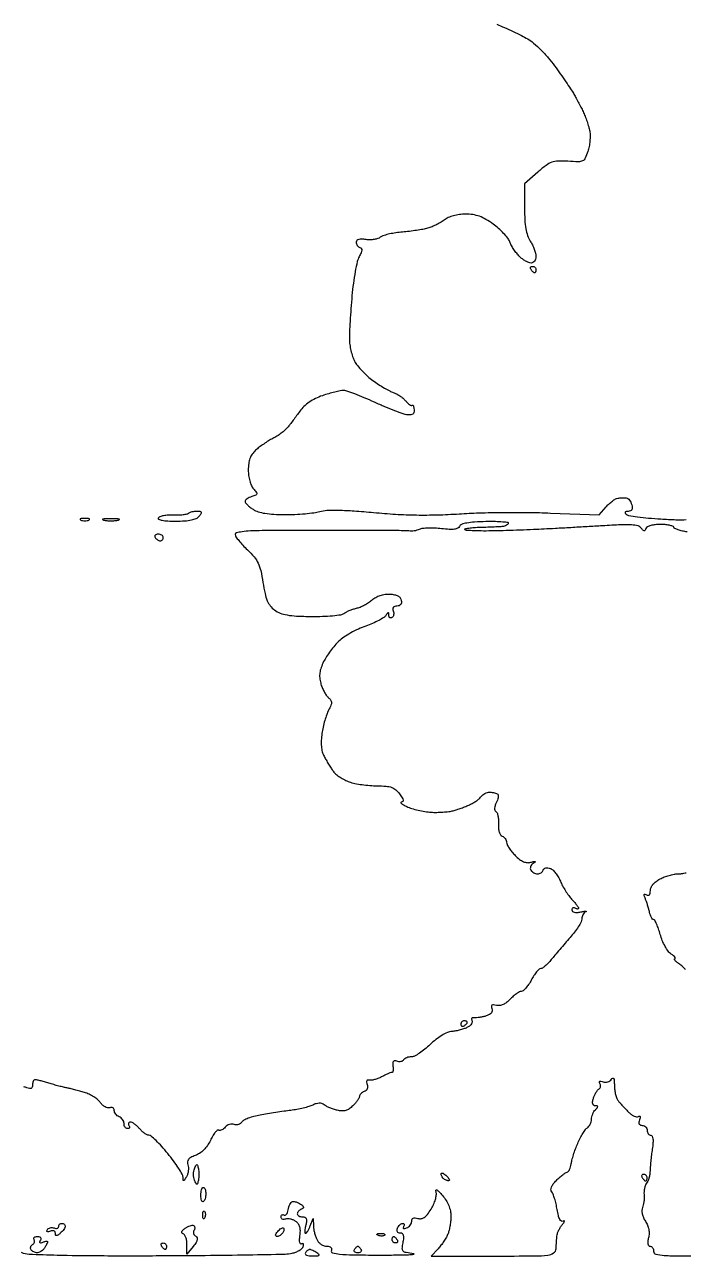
# Model space of a CAD drawing. Extents: x 0 to 102, y 0 to 135.
# Drawn here: x 34.65 to 51.7, y -0.01 to 31.89 of the extents above; entities that cross this region are included whole.
import ezdxf

# ---------------------------------------------------------------- set-up
doc = ezdxf.new("R2010")
doc.units = 0
doc.header["$MEASUREMENT"] = 0

msp = doc.modelspace()

# ---------------------------------------------------------------- linework, layer by layer
for points in [[(46.8684, 31.903811, -0.008584), (47.071064, 31.817804, -0.00608), (47.295599, 31.714644, -0.006139), (47.507726, 31.610834, -0.012911), (47.669293, 31.523988, -0.047107), (47.823228, 31.41567, -0.01901), (48.012217, 31.241247, -0.018611), (48.202784, 31.036779, -0.022445), (48.365434, 30.830685, -0.00309), (48.512684, 30.62314, -0.003113), (48.656984, 30.414313, -0.003036), (48.780476, 30.230811, -0.012547), (48.851643, 30.1176, -0.007988), (48.908812, 30.017781, -0.004096), (48.977449, 29.890927, -0.004069), (49.046012, 29.759112, -0.006117), (49.103458, 29.642947, -0.018265), (49.15506, 29.524384, -0.012202), (49.205767, 29.385289, -0.012295), (49.248368, 29.247852, -0.023513), (49.274589, 29.135347, -0.044415), (49.285238, 29.0214, -0.023612), (49.279171, 28.879721, -0.023313), (49.259195, 28.734423, -0.033337), (49.227029, 28.608396, -0.030913), (49.158855, 28.436891, -0.17068), (49.090144, 28.367191, -0.119108), (48.979775, 28.342819, -0.011895), (48.707684, 28.354676, 0.022662), (48.453105, 28.360284, 0.080918), (48.293492, 28.330451, 0.076342), (48.146782, 28.250561, 0.01878), (47.934188, 28.075603), (47.5875, 27.767745), (47.5875, 27.141165, 0.013051), (47.595491, 26.835058, 0.029947), (47.621273, 26.605984, 0.03976), (47.666655, 26.429307, 0.062382), (47.73555, 26.288669, -0.030397), (47.792222, 26.189537, -0.025634), (47.84011, 26.078539, -0.026421), (47.873292, 25.972483, -0.062679), (47.8836, 25.890577, -0.069921), (47.874226, 25.823869, -0.089216), (47.846862, 25.768246, -0.103656), (47.805735, 25.73151, -0.131372), (47.7567, 25.7184, -0.096574), (47.696043, 25.730226, -0.034434), (47.616382, 25.769095, -0.032629), (47.532624, 25.824935, -0.033049), (47.457222, 25.890978, -0.030173), (47.385432, 25.971998, -0.019776), (47.31241, 26.073168, -0.019909), (47.248887, 26.177752, -0.03569), (47.20659, 26.268853, 0.073277), (47.152759, 26.365178, 0.024104), (47.0474, 26.489227, 0.023421), (46.915613, 26.617442, 0.024483), (46.774275, 26.730774, 0.025772), (46.587484, 26.851924, 0.044379), (46.419491, 26.930018, 0.048366), (46.250969, 26.973011, 0.038303), (46.063416, 26.9874, 0.033176), (45.903183, 26.976757, 0.035086), (45.748809, 26.945013, 0.037564), (45.61205, 26.895397, 0.059065), (45.505059, 26.831101, -0.033093), (45.409532, 26.766731, -0.019779), (45.288449, 26.702576, -0.019757), (45.162267, 26.648006, -0.032176), (45.050984, 26.613053, -0.01727), (44.92552, 26.586905, -0.006775), (44.750954, 26.559202, -0.006697), (44.561198, 26.534308, -0.008295), (44.383921, 26.516439, 0.018606), (44.216729, 26.496097, 0.020656), (44.05731, 26.46385, 0.020522), (43.924623, 26.425418, 0.092704), (43.854462, 26.386371, -0.095731), (43.792568, 26.35241, -0.03892), (43.698665, 26.33011, -0.03669), (43.591058, 26.321265, -0.038619), (43.485175, 26.328532, 0.027836), (43.374289, 26.338547, 0.07384), (43.29542, 26.329597, 0.128734), (43.248396, 26.302892, 0.202259), (43.2306, 26.260698, 0.084438), (43.23785, 26.218074, 0.06919), (43.259015, 26.17693, 0.069822), (43.29036, 26.143464, 0.089472), (43.327331, 26.123256, -0.168581), (43.363684, 26.095288, -0.166959), (43.375078, 26.050691, -0.0848), (43.357807, 25.983029, -0.0228), (43.307938, 25.883556, 0.070442), (43.258742, 25.756586, 0.011872), (43.205522, 25.500953, 0.01278), (43.157466, 25.195312, 0.011047), (43.122356, 24.8724, 0.003285), (43.09594, 24.541397, 0.003326), (43.073993, 24.21144, 0.003238), (43.058662, 23.924029, 0.013554), (43.05525, 23.750922, 0.033578), (43.065723, 23.610656, 0.022125), (43.095637, 23.451603, 0.022282), (43.138708, 23.298772, 0.039519), (43.189435, 23.178204, 0.048612), (43.264091, 23.062851, 0.021245), (43.383579, 22.924963, 0.020786), (43.523869, 22.788187, 0.026065), (43.66522, 22.674108, 0.012566), (43.810238, 22.574517, 0.012192), (43.961527, 22.481287, 0.012187), (44.098478, 22.405845, 0.04337), (44.190934, 22.367575, -0.045094), (44.270381, 22.334369, -0.026282), (44.359106, 22.281356, -0.026114), (44.443068, 22.218405, -0.039693), (44.508189, 22.154637, 0.024007), (44.562803, 22.097697, 0.039253), (44.614785, 22.05568, 0.047489), (44.657754, 22.031848, 0.308486), (44.680809, 22.036209, -0.385082), (44.695826, 22.036964, -0.122851), (44.710424, 22.017414, -0.055951), (44.722453, 21.976375, -0.024545), (44.729485, 21.920083, -0.076269), (44.724119, 21.850589, -0.17388), (44.695963, 21.80701, -0.144947), (44.642188, 21.786463, -0.048027), (44.556865, 21.788076, -0.055353), (44.448972, 21.812823, -0.007526), (44.231099, 21.89263, -0.008588), (43.975063, 21.995888, -0.007152), (43.706488, 22.114163, 0.00752), (43.440862, 22.230907, 0.009754), (43.193803, 22.329454, 0.007733), (42.98527, 22.404294, 0.082462), (42.896709, 22.419, 0.050893), (42.817156, 22.410882, 0.010399), (42.679095, 22.3794, 0.010853), (42.5195, 22.335798, 0.01), (42.3575, 22.284192, 0.03214), (42.177275, 22.209549, 0.036279), (42.015603, 22.114946, 0.038606), (41.878724, 22.004452, 0.049513), (41.772585, 21.882342, -0.003934), (41.690734, 21.768765, -0.003196), (41.601279, 21.648297, -0.003229), (41.517417, 21.53834, -0.008391), (41.455205, 21.460587, -0.041112), (41.388235, 21.392042, -0.018503), (41.290177, 21.313095, -0.018173), (41.179858, 21.23689, -0.023598), (41.0733, 21.175741, 0.019313), (40.962262, 21.11328, 0.012368), (40.838138, 21.032707, 0.012429), (40.720292, 20.947619, 0.022626), (40.62915, 20.871557, 0.055019), (40.541497, 20.771652, 0.063691), (40.482742, 20.659626, 0.056625), (40.449592, 20.525722, 0.032402), (40.4388, 20.359364, 0.034278), (40.448509, 20.217902, 0.032671), (40.477471, 20.076753, 0.034528), (40.520207, 19.954671, 0.08264), (40.571878, 19.874173, -0.018993), (40.64678, 19.784809, -0.219769), (40.656806, 19.741389, -0.245685), (40.629846, 19.70856, -0.023528), (40.529578, 19.671461, 0.033587), (40.46244, 19.645074, 0.04427), (40.405717, 19.611831, 0.051206), (40.36613, 19.577045, 0.189096), (40.3542, 19.546629, 0.171509), (40.36656, 19.511655, 0.028145), (40.415454, 19.457643, 0.028166), (40.482876, 19.398209, 0.02154), (40.562723, 19.34083, 0.069283), (40.692791, 19.279327, 0.034841), (40.869829, 19.237184, 0.027344), (41.097918, 19.212138, 0.013674), (41.388132, 19.2042, 0.011566), (41.645002, 19.210143, 0.010874), (41.906679, 19.227967, 0.010907), (42.1379, 19.253872, 0.036495), (42.287135, 19.28511, -0.059179), (42.473329, 19.315365, -0.015423), (42.776958, 19.319013, -0.012955), (43.175558, 19.301169, -0.006335), (43.682476, 19.258836, 0.009318), (44.250257, 19.214829, 0.010771), (44.792488, 19.194663, 0.010818), (45.332977, 19.197907, 0.009566), (45.8955, 19.224235, -0.009303), (46.407218, 19.248455, -0.004911), (47.042972, 19.260452, -0.004884), (47.694136, 19.259981, -0.007517), (48.257389, 19.245601), (49.519477, 19.194382), (49.698682, 19.402936, -0.026981), (49.776387, 19.484072, -0.02783), (49.861614, 19.555479, -0.028944), (49.942046, 19.608623, -0.095941), (50.001693, 19.629369, -0.01571), (50.0561, 19.635488, -0.011211), (50.117297, 19.639051, -0.011335), (50.175851, 19.639816, -0.023645), (50.221383, 19.637224, -0.140297), (50.261332, 19.621131, -0.061452), (50.302098, 19.580442, -0.053982), (50.33748, 19.523468, -0.04806), (50.361513, 19.458, -0.047943), (50.373907, 19.381181, -0.141072), (50.362537, 19.329396, -0.181102), (50.327949, 19.299302, -0.089669), (50.26986, 19.2888, 0.043522), (50.218481, 19.284319, 0.190128), (50.192955, 19.268678, 0.291003), (50.191091, 19.24511, 0.085396), (50.21433, 19.215033, 0.145181), (50.278313, 19.183791, 0.007197), (50.51235, 19.148062, 0.011118), (50.795507, 19.115393, 0.007765), (51.116006, 19.090632, 0.007288), (51.507437, 19.072223, 0.022229), (51.773407, 19.075423, 0.03048)], [(51.79635, 18.757049, -0.020794), (51.67279, 18.778609, -0.028456), (51.564008, 18.808859, -0.028144), (51.480215, 18.842755, -0.195885), (51.4509, 18.874651, 0.222542), (51.420918, 18.904102, 0.031722), (51.335721, 18.928149, 0.03108), (51.224674, 18.944879, 0.021852), (51.0984, 18.9504, 0.030002), (50.970271, 18.942705, 0.040128), (50.856176, 18.919555, 0.045397), (50.769239, 18.885722, 0.182867), (50.731191, 18.84465, -0.052716), (50.706016, 18.797542, -0.269819), (50.680317, 18.785205, -0.193683), (50.650196, 18.800209, -0.028762), (50.607297, 18.854521, 0.183656), (50.524607, 18.910671, 0.043492), (50.356742, 18.935411, 0.024837), (50.083245, 18.938073, 0.005258), (49.606806, 18.914018, -0.000566), (49.211393, 18.890332, -0.000447), (48.783446, 18.865566, -0.000451), (48.386035, 18.843284, -0.001121), (48.0951, 18.827889, -0.002503), (47.81792, 18.815236, -0.00128), (47.469953, 18.801989, -0.001272), (47.111358, 18.790169, -0.001912), (46.798541, 18.781852, -0.00677), (46.525002, 18.77933, -0.010167), (46.286402, 18.785213, -0.005446), (46.08703, 18.796365, -0.181615), (46.044191, 18.815809, -0.583073), (46.049795, 18.836029, -0.022969), (46.143496, 18.8549, -0.020636), (46.28008, 18.870199, -0.010542), (46.45245, 18.878686, 0.001307), (46.635225, 18.884304, 0.001618), (46.805399, 18.890531, 0.001325), (46.948298, 18.896603, 0.012064), (47.010479, 18.900915, 0.047054), (47.053211, 18.909018, 0.033364), (47.099111, 18.925677, 0.033848), (47.141183, 18.947715, 0.05887), (47.17209, 18.97209, 0.614444), (47.164342, 18.995745, 0.01683), (47.02661, 19.012164, 0.017149), (46.832792, 19.021999, 0.008853), (46.590009, 19.021683, 0.010351), (46.295899, 19.009999, 0.029184), (46.091689, 18.985632, 0.040038), (45.956389, 18.950053, 0.220264), (45.903651, 18.898834, -0.188626), (45.859505, 18.850416, -0.082337), (45.774903, 18.824769, -0.047614), (45.641575, 18.820116, -0.014405), (45.439645, 18.838151, 0.017928), (45.266995, 18.852346, 0.018911), (45.096829, 18.85377, 0.018916), (44.950666, 18.843921, 0.076589), (44.864592, 18.821209, -0.028699), (44.799616, 18.797233, -0.027428), (44.731337, 18.780433, -0.028517), (44.669499, 18.772386, -0.08178), (44.6265, 18.776302, 0.059722), (44.561222, 18.785149, 0.000677), (44.119429, 18.791357, 0.002077), (43.608853, 18.795719, 0.001352), (43.0191, 18.796711, 0.000363), (42.384899, 18.795604, 0.000343), (41.7386, 18.793564, 0.00034), (41.166321, 18.790976, 0.001199), (40.79835, 18.788179, 0.009145), (40.492676, 18.77953, 0.024899), (40.277243, 18.758705, 0.029789), (40.133481, 18.728707, 0.338486), (40.1004, 18.685439, 0.153289), (40.117086, 18.632291, 0.017394), (40.193592, 18.53022, 0.019752), (40.29615, 18.412693, 0.014851), (40.41765, 18.291507, -0.02891), (40.590484, 18.109146, -0.064598), (40.693657, 17.948805, -0.055595), (40.761168, 17.752776, -0.016951), (40.8195, 17.443972, 0.014966), (40.872163, 17.158978, 0.04702), (40.93084, 16.973652, 0.06741), (41.009049, 16.841751, 0.065505), (41.120195, 16.733947, 0.067113), (41.264845, 16.653927, 0.049313), (41.441536, 16.604508, 0.031989), (41.688382, 16.577191, 0.009287), (42.071344, 16.566585, 0.010684), (42.360639, 16.57013, 0.014438), (42.621717, 16.586467, 0.011401), (42.836013, 16.61104, 0.133367), (42.912749, 16.643678, -0.048645), (42.968568, 16.679463, -0.019062), (43.051618, 16.718031, -0.018655), (43.145251, 16.753204, -0.022094), (43.236149, 16.779131, 0.040821), (43.332947, 16.810701, 0.022818), (43.444978, 16.863785, 0.022634), (43.554055, 16.928191, 0.033965), (43.642264, 16.994768, -0.056032), (43.737606, 17.060347, -0.043483), (43.853514, 17.109851, -0.042771), (43.978514, 17.139283, -0.049097), (44.100979, 17.145122, -0.035495), (44.222623, 17.130277, -0.076307), (44.311294, 17.09844, -0.103507), (44.369153, 17.049378, -0.118488), (44.399017, 16.98345, -0.075391), (44.401442, 16.921233, -0.136756), (44.382535, 16.874353, -0.143565), (44.34294, 16.845458, -0.086527), (44.285252, 16.8354, 0.071129), (44.22832, 16.82726, 0.160434), (44.192826, 16.802863, 0.171968), (44.180228, 16.763514, 0.084109), (44.190754, 16.711209, -0.066719), (44.202916, 16.659996, -0.072258), (44.200645, 16.608812, -0.081026), (44.184816, 16.565487, -0.126981), (44.157505, 16.537016, -0.116838), (44.126616, 16.526747, -0.183187), (44.099985, 16.534233, -0.153809), (44.081844, 16.559156, -0.078225), (44.075305, 16.597757, 0.02526), (44.071965, 16.65138, 0.402857), (44.05918, 16.661977, 0.223941), (44.039711, 16.650974, 0.012787), (44.000352, 16.592217, -0.112248), (43.945633, 16.537803, -0.018856), (43.816624, 16.463709, -0.019816), (43.655391, 16.387014, -0.016445), (43.478329, 16.318036, 0.024736), (43.288656, 16.240499, 0.018946), (43.089459, 16.137954, 0.019294), (42.909993, 16.027457, 0.042285), (42.784134, 15.926719, 0.026539), (42.67917, 15.815889, 0.01619), (42.566821, 15.674888, 0.016211), (42.464262, 15.527517, 0.027512), (42.389551, 15.3972, 0.029664), (42.323088, 15.242692, 0.05256), (42.289901, 15.108185, 0.057236), (42.286964, 14.977867, 0.043176), (42.312361, 14.836789, 0.030011), (42.34895, 14.727989, 0.026536), (42.399624, 14.619644, 0.027463), (42.455915, 14.526887, 0.069539), (42.508934, 14.46873, -0.060249), (42.570289, 14.403881, -0.154066), (42.591106, 14.343427, -0.105627), (42.576877, 14.267208, -0.020556), (42.51746, 14.139726, 0.034934), (42.468745, 14.026843, 0.014673), (42.418535, 13.869136, 0.014434), (42.374507, 13.69672, 0.018215), (42.344268, 13.534885, 0.024569), (42.326456, 13.355871, 0.035826), (42.329875, 13.197427, 0.04099), (42.354223, 13.059822, 0.057445), (42.399529, 12.943642, 0.010098), (42.451611, 12.849825, 0.006402), (42.515885, 12.742548, 0.006428), (42.581731, 12.638782, 0.011804), (42.6384, 12.556288, 0.061169), (42.707446, 12.481829, 0.028872), (42.812498, 12.403093, 0.02809), (42.933468, 12.33233, 0.035333), (43.052874, 12.281496, 0.03308), (43.19349, 12.243228, 0.014753), (43.382734, 12.210728, 0.014529), (43.585704, 12.188, 0.019077), (43.771974, 12.179741, -0.0182), (44.006572, 12.169752, -0.067295), (44.151111, 12.13844, -0.092873), (44.256887, 12.076046, -0.05593), (44.3555, 11.968241, -0.017722), (44.422809, 11.868517, -0.090615), (44.447346, 11.806643, -0.258625), (44.436283, 11.77203, -0.183288), (44.3978, 11.756089, 0.481178), (44.387136, 11.741875, 0.173989), (44.403701, 11.717548, 0.040834), (44.469887, 11.677258, 0.013893), (44.571937, 11.629536, 0.032066), (44.705866, 11.581326, 0.017469), (44.875405, 11.538671, 0.017343), (45.051484, 11.507199, 0.026271), (45.206437, 11.49327, 0.01666), (45.356195, 11.4927, 0.013595), (45.516221, 11.501783, 0.013816), (45.663148, 11.518237, 0.034654), (45.7686, 11.54054, 0.013626), (45.864849, 11.570838, 0.007655), (45.9801, 11.612585, 0.007635), (46.095276, 11.658334, 0.012358), (46.1916, 11.701129, 0.025162), (46.277531, 11.747308, 0.023188), (46.360845, 11.803067, 0.023873), (46.430368, 11.859738, 0.067756), (46.470754, 11.907312, -0.085655), (46.507727, 11.94785, -0.052371), (46.56286, 11.982095, -0.050614), (46.626566, 12.005352, -0.062302), (46.689304, 12.0132, -0.031898), (46.75099, 12.009261, -0.03206), (46.811567, 11.997507, -0.033815), (46.862784, 11.980344, -0.098933), (46.893623, 11.959777, -0.185596), (46.907938, 11.927583, -0.054062), (46.904811, 11.872451, -0.046303), (46.887351, 11.806072, -0.035426), (46.856689, 11.737518, 0.03774), (46.823554, 11.662506, 0.075751), (46.8114, 11.599067, 0.107047), (46.82012, 11.549807, 0.153878), (46.848249, 11.515991, -0.162727), (46.878772, 11.47798, -0.0391), (46.901092, 11.399112, -0.036099), (46.91362, 11.299785, -0.029038), (46.913107, 11.192097, 0.035201), (46.913958, 11.079366, 0.05463), (46.932032, 10.983886, 0.069061), (46.964557, 10.913732, 0.15942), (47.009124, 10.877502, -0.082703), (47.05235, 10.852091, -0.065903), (47.088984, 10.812189, -0.066367), (47.113749, 10.764452, -0.086721), (47.1222, 10.716092, 0.117582), (47.136493, 10.656152, 0.028025), (47.188172, 10.566769, 0.027288), (47.260819, 10.468132, 0.024011), (47.346785, 10.373488, 0.031244), (47.458696, 10.274753, 0.062415), (47.560024, 10.214591, 0.079401), (47.655321, 10.189988, 0.091735), (47.748635, 10.198294, -0.007456), (47.83479, 10.220919, -0.181469), (47.859, 10.218071, -0.543144), (47.860306, 10.20499, -0.017457), (47.809311, 10.167, 0.075682), (47.769143, 10.129093, 0.085319), (47.744047, 10.082388, 0.095118), (47.737609, 10.034326, 0.124912), (47.750854, 9.992259, 0.076712), (47.781583, 9.956269, 0.05329), (47.825649, 9.92583, 0.052895), (47.875598, 9.905162, 0.071781), (47.923843, 9.8982, 0.080087), (47.970236, 9.905679, 0.068433), (48.014735, 9.927522, 0.070196), (48.050651, 9.959868, 0.094215), (48.071973, 9.99802, -0.143992), (48.096096, 10.0327, -0.110455), (48.137724, 10.053168, -0.089346), (48.192095, 10.056367, -0.061815), (48.252043, 10.04151, -0.098382), (48.316525, 10.000854, -0.035602), (48.389935, 9.92061, -0.033642), (48.459917, 9.818867, -0.034033), (48.515322, 9.709039, 0.024511), (48.572716, 9.589673, 0.016488), (48.649228, 9.45914, 0.016629), (48.731852, 9.337431, 0.031354), (48.807602, 9.246087, -0.012587), (48.874933, 9.170829, -0.016945), (48.931759, 9.09922, -0.014055), (48.974667, 9.037671, -0.146202), (48.9834, 9.008445, -0.2329), (48.976148, 8.99372, -0.169783), (48.958549, 8.987905, -0.092006), (48.931263, 8.993456, -0.042371), (48.8988, 9.0099, 0.093818), (48.86652, 9.02229, 0.172113), (48.839051, 9.017815, 0.173538), (48.820693, 8.997084, 0.095568), (48.8142, 8.963422, 0.211539), (48.830963, 8.925574, 0.131391), (48.874868, 8.902959, 0.075141), (48.947459, 8.89828, 0.029583), (49.04685, 8.912771, -0.0085), (49.130568, 8.928606, -0.038324), (49.180095, 8.933242, -0.546972), (49.184906, 8.926001, -0.188694), (49.17375, 8.914893, 0.098373), (49.133296, 8.886837, 0.063427), (49.099045, 8.840992, 0.060381), (49.075845, 8.785242, 0.068421), (49.067934, 8.7279, -0.11895), (49.049792, 8.652874, -0.022172), (48.979082, 8.528914, -0.022632), (48.881296, 8.388398, -0.018978), (48.765554, 8.2485, 0.00322), (48.636329, 8.101962, 0.002523), (48.497974, 7.94139, 0.002551), (48.370764, 7.790686, 0.006252), (48.27917, 7.678218, -0.021), (48.202355, 7.589379, -0.026429), (48.123758, 7.514225, -0.026242), (48.053172, 7.459704, -0.150201), (48.008588, 7.445568, 0.191532), (47.965666, 7.428057, 0.02827), (47.900648, 7.358046, 0.028499), (47.830004, 7.262153, 0.020991), (47.762616, 7.1487, -0.024075), (47.694323, 7.035321, -0.031767), (47.620966, 6.939579, -0.033015), (47.552415, 6.870742, -0.182351), (47.504325, 6.8526, 0.124957), (47.4541, 6.839849, 0.028374), (47.378768, 6.793249, 0.027671), (47.295603, 6.727895, 0.023813), (47.215682, 6.650554, -0.039804), (47.124732, 6.568001, -0.059004), (47.03248, 6.512752, -0.069912), (46.943298, 6.486901, -0.09991), (46.861277, 6.49155, 0.032697), (46.784267, 6.506393, 0.188361), (46.744773, 6.496421, 0.272406), (46.731084, 6.465702, 0.063513), (46.745027, 6.408614, -0.122238), (46.752185, 6.350785, -0.136163), (46.730817, 6.29892, -0.102044), (46.679149, 6.254871, -0.048077), (46.598235, 6.22004, -0.0209), (46.515145, 6.197168, -0.018417), (46.426863, 6.18019, -0.018809), (46.346091, 6.170815, -0.051818), (46.28886, 6.17228, 0.072641), (46.249027, 6.171648, 0.176985), (46.223794, 6.157492, 0.214015), (46.216464, 6.132705, 0.105246), (46.22778, 6.101103, -0.18682), (46.235175, 6.06141, -0.098001), (46.216242, 6.014088, -0.074514), (46.173871, 5.966234, -0.051532), (46.113854, 5.925668, -0.037876), (46.032947, 5.889956, -0.019068), (45.92633, 5.856761, -0.018819), (45.812933, 5.83068, -0.026471), (45.710104, 5.81666, 0.079788), (45.592401, 5.78763, 0.034553), (45.448158, 5.714335, 0.03133), (45.294294, 5.608653, 0.026487), (45.145519, 5.478837, -0.021507), (45.008676, 5.357012, -0.025201), (44.868685, 5.254082, -0.025346), (44.743529, 5.180257, -0.12115), (44.663592, 5.1606, 0.047755), (44.600972, 5.154606, 0.046703), (44.540137, 5.136834, 0.050579), (44.48981, 5.110721, 0.10982), (44.459584, 5.079695, -0.127571), (44.431066, 5.052402, -0.080961), (44.387597, 5.036628, -0.072088), (44.336202, 5.034436, -0.066371), (44.28474, 5.046696, 0.080951), (44.229136, 5.058249, 0.235667), (44.194314, 5.042716, 0.165667), (44.178043, 4.999485, 0.039232), (44.181699, 4.921422, -0.022166), (44.187033, 4.85564, -0.040215), (44.18467, 4.801751, -0.055069), (44.176016, 4.76548, -0.375148), (44.1612, 4.757217, 0.141917), (44.134632, 4.755277, 0.011595), (44.069197, 4.729291, 0.014834), (43.991495, 4.693571, 0.010863), (43.9074, 4.649546, -0.028854), (43.817818, 4.60668, -0.028556), (43.72359, 4.574244, -0.029793), (43.638099, 4.555587, -0.089739), (43.578663, 4.556997, 0.085798), (43.531597, 4.558482, 0.230847), (43.50457, 4.540253, 0.174887), (43.497849, 4.502764, 0.049421), (43.513787, 4.444644, -0.081189), (43.525867, 4.386368, -0.105255), (43.516799, 4.332698, -0.110499), (43.487244, 4.28924, -0.09707), (43.440674, 4.260046, 0.048842), (43.392677, 4.236026, 0.054215), (43.352058, 4.203849, 0.061486), (43.324299, 4.168789, 0.137581), (43.3152, 4.136349, -0.127893), (43.304897, 4.096727, -0.024294), (43.265119, 4.032911, -0.024505), (43.209981, 3.961124, -0.02036), (43.144712, 3.890312, -0.046591), (43.051588, 3.813095, -0.080146), (42.960599, 3.770346, -0.080726), (42.861251, 3.758552, -0.047909), (42.742862, 3.775077, -0.021264), (42.646316, 3.80252, -0.018378), (42.547551, 3.83927, -0.018774), (42.460463, 3.879266, -0.04999), (42.402866, 3.916018, 0.088208), (42.343104, 3.94804, 0.08381), (42.274868, 3.958262, 0.069578), (42.196564, 3.945829, 0.039088), (42.106766, 3.910531, -0.039742), (42.008958, 3.872232, -0.01375), (41.862538, 3.832294, -0.013562), (41.698103, 3.796961, -0.015341), (41.5386, 3.772224, 0.004605), (41.363264, 3.748875, 0.002533), (41.149137, 3.717242, 0.002524), (40.932196, 3.682949, 0.00404), (40.747368, 3.65124, 0.021063), (40.585254, 3.614969, 0.025814), (40.437636, 3.567057, 0.02572), (40.320393, 3.515136, 0.138094), (40.269456, 3.468367, -0.100054), (40.233946, 3.43048, -0.081393), (40.183901, 3.40594, -0.079149), (40.127282, 3.39822, -0.0862), (40.072824, 3.408944, 0.097353), (40.015905, 3.41885, 0.069976), (39.952055, 3.408447, 0.067478), (39.891243, 3.380116, 0.076986), (39.8432, 3.337603, -0.049408), (39.799611, 3.294539, -0.063439), (39.751717, 3.264918, -0.077424), (39.706991, 3.252412, -0.169517), (39.672715, 3.259995, 0.324857), (39.636345, 3.257276, 0.045622), (39.580353, 3.200311, 0.037896), (39.517718, 3.110662, 0.022759), (39.456749, 2.995964, -0.039465), (39.37959, 2.861813, -0.045036), (39.285253, 2.74771, -0.048528), (39.179507, 2.659908, -0.065228), (39.06838, 2.60406, 0.032165), (38.952332, 2.555032, 0.109666), (38.889062, 2.503605, 0.156319), (38.865697, 2.441474, 0.089465), (38.876091, 2.361266, -0.064852), (38.888949, 2.289714, -0.041952), (38.885953, 2.20551, -0.0417), (38.868825, 2.122201, -0.060346), (38.839132, 2.053257, -0.00695), (38.786713, 1.96603, -0.226026), (38.766495, 1.953037, -0.429618), (38.752987, 1.96407, -0.01393), (38.749373, 2.041831, 0.124165), (38.72787, 2.120858, 0.014463), (38.632681, 2.279064, 0.016654), (38.505683, 2.463161, 0.012895), (38.355738, 2.655181, 0.011419), (38.198814, 2.837162, 0.016316), (38.050841, 2.990663, 0.012209), (37.922898, 3.109065, 0.182556), (37.86694, 3.1302, -0.117707), (37.819584, 3.141505, -0.035094), (37.755357, 3.179903, -0.033061), (37.686976, 3.234645, -0.030388), (37.62433, 3.2994, 0.0282), (37.562224, 3.364159, 0.031636), (37.495452, 3.418897, 0.033345), (37.433443, 3.457495, 0.123142), (37.389035, 3.4686, 0.107618), (37.358678, 3.46199, 0.181577), (37.340534, 3.443749, 0.162286), (37.337735, 3.416322, 0.083578), (37.3509, 3.384, -0.082592), (37.364141, 3.351674, -0.161196), (37.361509, 3.324251, -0.182303), (37.343621, 3.306023, -0.108972), (37.313593, 3.2994, -0.143144), (37.279427, 3.309386, -0.099592), (37.250318, 3.337457, -0.084165), (37.230705, 3.379433, -0.067391), (37.224, 3.428955, 0.088478), (37.214518, 3.482122, 0.06652), (37.186723, 3.534758, 0.065663), (37.145611, 3.578905, 0.081035), (37.0971, 3.607206, -0.07261), (37.048587, 3.63443, -0.063983), (37.007477, 3.675436, -0.066863), (36.979662, 3.72342, -0.098269), (36.9702, 3.771096, 0.111645), (36.961026, 3.811672, 0.149074), (36.935685, 3.839385, 0.137249), (36.897391, 3.849627, 0.088969), (36.852078, 3.840962, -0.145615), (36.797685, 3.836754, -0.071926), (36.732125, 3.861102, -0.061902), (36.665937, 3.908638, -0.053374), (36.609601, 3.973175, 0.065286), (36.541547, 4.047497, 0.031655), (36.437683, 4.12414, 0.030736), (36.317695, 4.19141, 0.038586), (36.198973, 4.237785, 0.005952), (36.076967, 4.273311, 0.005027), (35.94709, 4.308056, 0.005073), (35.827992, 4.337352, 0.014059), (35.7435, 4.354738, -0.015097), (35.658469, 4.372418, -0.005265), (35.537187, 4.402836, -0.005224), (35.404315, 4.439139, -0.006072), (35.278759, 4.476511, 0.005648), (35.160903, 4.5117, 0.00716), (35.05123, 4.541408, 0.005769), (34.958897, 4.563873, 0.056845), (34.919209, 4.5684, 0.200556), (34.89475, 4.558178, 0.084964), (34.874003, 4.528464, 0.065007), (34.859906, 4.484488, 0.045123), (34.8552, 4.432449, -0.071929), (34.846678, 4.373516, -0.208898), (34.820762, 4.342691, -0.17048), (34.776082, 4.337208, -0.046186), (34.70715, 4.35913, 0.04739), (34.633699, 4.382295, 0.020682)], [(51.757689, 7.411303, 0.053589), (51.695454, 7.484878, 0.042691), (51.614321, 7.549993, -0.016341), (51.535387, 7.60678, -0.04148), (51.48324, 7.654323, -0.117309), (51.466377, 7.684114, -0.49718), (51.476774, 7.698043, 0.386522), (51.490149, 7.710364, 0.186265), (51.483175, 7.734652, 0.057365), (51.445228, 7.774375, 0.020664), (51.38303, 7.821888, -0.082775), (51.30793, 7.895616, -0.029985), (51.22711, 8.021851, -0.028756), (51.15356, 8.173322, -0.030397), (51.099411, 8.329488, 0.014409), (51.05356, 8.476768, 0.022196), (51.004694, 8.600908, 0.018168), (50.958202, 8.695762, 0.276418), (50.928068, 8.7138, -0.220424), (50.900742, 8.726462, -0.049738), (50.870922, 8.769715, -0.042593), (50.84351, 8.831255, -0.030096), (50.823042, 8.90415, 0.013141), (50.802337, 8.988809, 0.00838), (50.774041, 9.086151, 0.008418), (50.743065, 9.180734, 0.01548), (50.714202, 9.256428, -0.017941), (50.686155, 9.331086, -0.157733), (50.685786, 9.365922, -0.41096), (50.704291, 9.375761, -0.065696), (50.745623, 9.357185, 0.121989), (50.78708, 9.343869, 0.231492), (50.818802, 9.356795, 0.140821), (50.838658, 9.397999, 0.042343), (50.8446, 9.468035, -0.106632), (50.861738, 9.547483, -0.066909), (50.912308, 9.628405, -0.057495), (50.99167, 9.704406, -0.042941), (51.094199, 9.769127, -0.029269), (51.20526, 9.818555, -0.021852), (51.332671, 9.860285, -0.02225), (51.456597, 9.889082, -0.045989), (51.555518, 9.8982, 0.037878), (51.653584, 9.90564, 0.019505), (51.774556, 9.928961, 0.019271)], [(34.563081, 0.09818, 0.096653), (34.765083, 0.049854, 0.004213), (35.4938, 0.025298, 0.005395), (36.51727, 0.010487, 0.001684), (38.052831, 0.010009, 0.0015), (39.325438, 0.017718, 0.00224), (40.437787, 0.032777, 0.000938), (41.389718, 0.051716, 0.047901), (41.573921, 0.073459, 0.038809), (41.671252, 0.10259, 0.042656), (41.759725, 0.145725, 0.047008), (41.827631, 0.195534, 0.131447), (41.859846, 0.244426, 0.047791), (41.869466, 0.286324, 0.170385), (41.863885, 0.312856, 0.290853), (41.846019, 0.321704, 0.1123), (41.818683, 0.312344, -0.345834), (41.79067, 0.315504, -0.151104), (41.771824, 0.350616, -0.061759), (41.766769, 0.42345, -0.022919), (41.777033, 0.525852, 0.036793), (41.786152, 0.651979, 0.070779), (41.77177, 0.752084, 0.085084), (41.732907, 0.831766, 0.079136), (41.668902, 0.896274, 0.052882), (41.603969, 0.933946, 0.047889), (41.5304, 0.95868, 0.050941), (41.459592, 0.96771, 0.098177), (41.403477, 0.958038, -0.074579), (41.358113, 0.948012, -0.12296), (41.319661, 0.954852, -0.15239), (41.294269, 0.977266, -0.137137), (41.2848, 1.011142, -0.086807), (41.290747, 1.045138, -0.165671), (41.307875, 1.066548, -0.179125), (41.333415, 1.072078, -0.103444), (41.363352, 1.061238, 0.232192), (41.395378, 1.058113, 0.138982), (41.426818, 1.081289, 0.084357), (41.453008, 1.130263, 0.04422), (41.469102, 1.197669, -0.039583), (41.485757, 1.2704, -0.045597), (41.513162, 1.336065, -0.051255), (41.546492, 1.385962, -0.145249), (41.5809, 1.409048, -0.105526), (41.62232, 1.412879, -0.043176), (41.677926, 1.401355, -0.040224), (41.737592, 1.37814, -0.040941), (41.7924, 1.345784, -0.028561), (41.850457, 1.299576, -0.172494), (41.868627, 1.266302, -0.274291), (41.857635, 1.238557, -0.068282), (41.81355, 1.213209, 0.058183), (41.77311, 1.191028, 0.058165), (41.738864, 1.160124, 0.063782), (41.715588, 1.125591, 0.116949), (41.7078, 1.09275, 0.17096), (41.718221, 1.063162, 0.09415), (41.747771, 1.03798, 0.074654), (41.791819, 1.020948, 0.055042), (41.843871, 1.0152, -0.096238), (41.905545, 1.003218, -0.206124), (41.939005, 0.969427, -0.126491), (41.946597, 0.907651, -0.029142), (41.92686, 0.8037, 0.019594), (41.90985, 0.722592, 0.034282), (41.903069, 0.654328, 0.040865), (41.905589, 0.605175, 0.375801), (41.920414, 0.5922, 0.225302), (41.942883, 0.602866, 0.027545), (41.975828, 0.648115, 0.028301), (42.010859, 0.709634, 0.019722), (42.043564, 0.78255), (42.120075, 0.9729), (42.125438, 0.776988, 0.034486), (42.133836, 0.690059, 0.021928), (42.15495, 0.590557, 0.02201), (42.184413, 0.494277, 0.037623), (42.218377, 0.417438, 0.069519), (42.264028, 0.354854, 0.056132), (42.328276, 0.301869, 0.057687), (42.400463, 0.265903, 0.086965), (42.469521, 0.2538, -0.055874), (42.535115, 0.246447, -0.134011), (42.577935, 0.223624, -0.180064), (42.595845, 0.187323, -0.11765), (42.589624, 0.140529, 0.446312), (42.619719, 0.081743, 0.040886), (42.801632, 0.049327, 0.020109), (43.139973, 0.0309, 0.00327), (43.797829, 0.025865, 0.002611), (44.257612, 0.027755, 0.006944), (44.585856, 0.035378, 0.023755), (44.722962, 0.047007, 0.886192), (44.722809, 0.060206, -0.015156), (44.522534, 0.088277, -0.158291), (44.450014, 0.126359, -0.215022), (44.425284, 0.194172, -0.030881), (44.445744, 0.34407, 0.024148), (44.463673, 0.46342, 0.096576), (44.456935, 0.536674, 0.183559), (44.426552, 0.57686, 0.141013), (44.37324, 0.5922, -0.097651), (44.327133, 0.601292, -0.165701), (44.297812, 0.626893, -0.149127), (44.2884, 0.66736, -0.074853), (44.299806, 0.7191, -0.051433), (44.324412, 0.767637, -0.055699), (44.357857, 0.808723, -0.062736), (44.394644, 0.836745, -0.132176), (44.429044, 0.846, -0.12412), (44.455538, 0.83932, -0.188332), (44.470744, 0.821433, -0.149462), (44.471705, 0.794362, -0.073219), (44.457899, 0.762369, 0.1144), (44.448257, 0.733826, 0.32948), (44.458355, 0.716927, 0.155351), (44.488457, 0.71429, 0.036408), (44.537506, 0.72912, 0.075111), (44.587698, 0.757615, 0.064566), (44.630232, 0.800995, 0.066844), (44.659002, 0.852055, 0.095192), (44.6688, 0.903052, -0.103503), (44.679357, 0.953507, -0.185422), (44.708703, 0.983218, -0.136082), (44.758265, 0.990931, -0.047843), (44.829286, 0.975666, 0.11247), (44.915156, 0.968493, 0.118549), (44.993826, 0.999611, 0.076788), (45.074287, 1.076998, 0.024509), (45.168691, 1.214227, 0.031667), (45.235475, 1.339355, 0.036615), (45.282277, 1.466092, 0.040335), (45.305254, 1.579481, 0.107171), (45.29752, 1.661312, -0.13576), (45.295915, 1.70368, -0.50153), (45.316629, 1.71266, -0.07391), (45.371815, 1.669098, -0.011416), (45.465295, 1.5651, -0.038574), (45.555766, 1.4416, -0.039999), (45.62496, 1.307113, -0.042108), (45.668789, 1.170785, -0.056393), (45.68358, 1.041857, -0.023808), (45.678166, 0.924376, -0.017094), (45.661412, 0.79403, -0.017322), (45.636857, 0.670788, -0.035254), (45.607524, 0.576557, -0.035769), (45.565373, 0.48789, -0.018015), (45.500456, 0.382318, -0.017793), (45.425186, 0.277531, -0.025176), (45.350429, 0.19035), (45.169809, 0), (46.780504, 0, 0.001471), (47.854822, 0.003161, 0.027719), (48.191259, 0.023814, 0.122258), (48.341189, 0.080255, 0.229332), (48.403726, 0.19035, 0.000096), (48.409152, 0.273057, 0.000072), (48.415106, 0.364258, 0.000072), (48.420691, 0.450201, 0.000165), (48.424876, 0.515076, -0.064384), (48.437094, 0.577698, -0.028589), (48.468244, 0.656043, -0.027715), (48.51119, 0.736363, -0.033492), (48.5604, 0.806266, 0.016506), (48.603729, 0.863578, 0.082613), (48.621161, 0.899714, 0.495211), (48.613116, 0.910633, 0.139956), (48.589047, 0.90418, -0.280665), (48.542656, 0.904515, -0.134287), (48.500502, 0.949825, -0.061134), (48.463316, 1.048543, -0.018669), (48.431432, 1.20519, 0.015403), (48.402908, 1.350164, 0.017071), (48.366315, 1.48816, 0.016645), (48.327357, 1.603159, 0.079744), (48.293118, 1.663088, -0.159623), (48.272087, 1.718682, -0.107329), (48.283585, 1.786162, -0.070808), (48.329842, 1.866211, -0.030018), (48.412279, 1.959188, -0.014525), (48.494049, 2.03634, -0.017118), (48.575917, 2.104333, -0.016159), (48.648225, 2.15667, -0.094598), (48.691145, 2.175099, 0.170839), (48.723878, 2.195409, 0.054035), (48.755323, 2.244569, 0.046775), (48.780967, 2.311153, 0.037323), (48.796224, 2.386599, -0.03346), (48.815114, 2.483869, -0.01126), (48.85525, 2.622805, -0.011144), (48.906685, 2.774934, -0.012536), (48.963008, 2.9187, -0.018195), (49.025488, 3.05321, -0.020441), (49.095394, 3.177568, -0.0202), (49.162946, 3.277724, -0.094804), (49.213634, 3.324754, 0.083946), (49.255036, 3.36154, 0.053075), (49.290026, 3.416032, 0.051585), (49.313783, 3.478825, 0.064742), (49.3218, 3.540484, -0.057731), (49.329229, 3.604614, -0.038928), (49.351622, 3.674884, -0.039082), (49.384438, 3.740391, -0.060787), (49.42332, 3.79008, 0.019352), (49.471947, 3.842624, 0.193382), (49.481352, 3.87045, 0.344865), (49.466826, 3.887002, 0.046615), (49.417619, 3.8916, -0.150727), (49.375168, 3.904694, -0.183592), (49.351522, 3.93858, -0.104463), (49.349309, 3.996872, -0.03308), (49.369801, 4.08195, -0.028804), (49.398728, 4.158778, -0.028297), (49.436441, 4.232245, -0.029499), (49.476858, 4.292632, -0.087957), (49.513241, 4.326291, 0.1082), (49.5409, 4.354019, 0.09789), (49.555691, 4.391768, 0.093734), (49.555329, 4.433731, 0.089743), (49.539745, 4.473372, -0.076665), (49.524482, 4.509416, -0.356978), (49.533385, 4.528413, -0.17675), (49.56397, 4.531386, -0.028366), (49.622044, 4.512803, 0.083223), (49.682049, 4.500618, 0.081657), (49.743167, 4.508526, 0.083897), (49.797155, 4.535209, 0.09526), (49.836643, 4.577222, -0.122623), (49.86935, 4.608452, -0.436527), (49.89389, 4.600729, -0.096521), (49.908778, 4.54248, -0.013288), (49.912705, 4.416779, 0.033346), (49.92099, 4.3008, 0.029974), (49.944684, 4.182653, 0.031232), (49.979007, 4.07918, 0.077682), (50.01975, 4.010868, 0.008837), (50.071602, 3.950605, 0.003975), (50.141689, 3.873248, 0.003933), (50.217039, 3.792681, 0.005349), (50.286362, 3.721264, 0.040717), (50.354275, 3.663105, 0.052895), (50.425282, 3.622344, 0.063445), (50.488839, 3.603468, 0.180821), (50.533389, 3.612304, -0.108707), (50.563987, 3.623025, -0.347923), (50.58121, 3.612485, -0.150062), (50.582961, 3.580114, -0.030649), (50.565532, 3.524778, 0.057058), (50.549811, 3.463826, 0.151424), (50.556994, 3.419918, 0.186098), (50.586085, 3.39335, 0.093299), (50.635755, 3.384, -0.10122), (50.683168, 3.374302, -0.098432), (50.723503, 3.346723, -0.097416), (50.750525, 3.305534, -0.096899), (50.76, 3.2571, 0.072011), (50.767021, 3.208606, 0.087064), (50.787462, 3.167477, 0.100419), (50.817836, 3.139981, 0.13469), (50.853486, 3.1302, -0.287202), (50.890605, 3.106962, -0.085326), (50.91007, 3.039739, -0.04792), (50.911825, 2.92906, -0.016738), (50.893786, 2.77065, 0.006053), (50.873021, 2.61749, 0.005074), (50.854616, 2.45459, 0.005122), (50.840833, 2.305372, 0.014004), (50.83513, 2.1996, -0.033669), (50.82687, 2.111195, -0.029374), (50.80666, 2.02048, -0.030503), (50.778465, 1.9405, -0.072929), (50.745889, 1.886829, 0.081394), (50.715103, 1.834127, 0.037919), (50.692371, 1.758076, 0.036266), (50.680161, 1.672757, 0.04202), (50.681337, 1.590729, -0.032221), (50.684219, 1.505799, -0.023526), (50.676903, 1.411649, -0.023925), (50.661414, 1.322719, -0.047363), (50.63925, 1.254685, 0.101215), (50.62426, 1.183603, 0.054868), (50.63353, 1.094382, 0.049084), (50.664622, 0.99773, 0.042704), (50.715132, 0.904093, -0.046612), (50.769977, 0.800492, -0.051431), (50.802511, 0.691849, -0.053008), (50.81158, 0.581861, -0.055621), (50.796989, 0.474258, 0.030111), (50.779523, 0.381286, 0.074669), (50.781151, 0.312194, 0.131801), (50.800743, 0.270002, 0.222041), (50.835429, 0.2538, -0.138382), (50.871187, 0.24371, -0.100112), (50.901655, 0.21535, -0.085802), (50.922169, 0.172932, -0.069932), (50.9292, 0.122906, 0.346075), (50.985715, 0.051034, 0.040838), (51.200599, 0.017133, 0.018646), (51.604288, 0.001965, 0.002265), (52.49169, 0.005746, 0.002046)]]:
    msp.add_lwpolyline(points, format="xyb")
for points in [[(47.794007, 25.6338, -0.093332), (47.828207, 25.62736, -0.09642), (47.857282, 25.608949, -0.099167), (47.876742, 25.58148, -0.105053), (47.8836, 25.5492, -0.042167), (47.880864, 25.516811, -0.061769), (47.872641, 25.489451, -0.081139), (47.860559, 25.470899, -0.210953), (47.846293, 25.4646, -0.151918), (47.828465, 25.470145, -0.038439), (47.804586, 25.489451, -0.035638), (47.779457, 25.516817, -0.029505), (47.7567, 25.5492, -0.082592), (47.743459, 25.581526, -0.161196), (47.746091, 25.608949, -0.182303), (47.763979, 25.627177, -0.108972)], [(39.109659, 19.2888, 0.030664), (39.042197, 19.284659, 0.031415), (38.976301, 19.272298, 0.033092), (38.920837, 19.254262, 0.101557), (38.888022, 19.232622, -0.150727), (38.84787, 19.211401, -0.019264), (38.750201, 19.196793, -0.021133), (38.629786, 19.18863, -0.016149), (38.49773, 19.189537, 0.023851), (38.366004, 19.188414, 0.031267), (38.246545, 19.174163, 0.032347), (38.152333, 19.150515, 0.178518), (38.111814, 19.118814, 0.456282), (38.122705, 19.083925, 0.057096), (38.208733, 19.057498, 0.033396), (38.355528, 19.040214, 0.012609), (38.562248, 19.035, 0.015865), (38.793697, 19.042346, 0.035629), (38.967743, 19.065929, 0.048246), (39.093201, 19.105058, 0.120409), (39.1698, 19.1619, 0.025052), (39.221558, 19.231036, 0.264713), (39.224102, 19.264891, 0.263084), (39.196266, 19.284501, 0.024807)], [(36.2088, 19.106242, 0.017491), (36.133384, 19.103603, 0.078554), (36.090492, 19.093707, 0.447206), (36.085336, 19.079415, 0.174857), (36.10305, 19.063571, 0.057986), (36.151273, 19.050345, 0.037979), (36.2088, 19.045969, 0.037979), (36.266327, 19.050345, 0.057986), (36.31455, 19.063571, 0.174857), (36.332264, 19.079415, 0.447206), (36.327108, 19.093707, 0.078554), (36.284216, 19.103603, 0.017491)], [(36.8856, 19.096558, 0.008087), (36.749268, 19.094353, 0.039503), (36.672646, 19.085788, 0.611425), (36.669022, 19.073325, 0.142433), (36.69525, 19.059895, 0.029693), (36.78194, 19.048481, 0.017887), (36.8856, 19.044771, 0.017887), (36.98926, 19.048481, 0.029693), (37.07595, 19.059895, 0.142433), (37.102178, 19.073325, 0.611425), (37.098554, 19.085788, 0.039503), (37.021932, 19.094353, 0.008087)], [(38.107307, 18.6966, 0.066118), (38.060639, 18.690402, 0.138808), (38.029517, 18.671749, 0.191142), (38.018568, 18.644118, 0.139169), (38.0277, 18.612, 0.06081), (38.053605, 18.579639, 0.051032), (38.088011, 18.552251, 0.053229), (38.125281, 18.533601, 0.089642), (38.159593, 18.5274, 0.105429), (38.189967, 18.533877, 0.099231), (38.215815, 18.552251, 0.096318), (38.233141, 18.579705, 0.092995), (38.2392, 18.612, 0.153634), (38.229046, 18.644265, 0.097988), (38.200456, 18.671749, 0.080552), (38.157738, 18.690294, 0.062283)], [(46.0224, 6.0912, 0.105053), (45.99012, 6.084342, 0.099167), (45.962651, 6.064882, 0.09642), (45.94424, 6.035807, 0.093332), (45.9378, 6.001607, 0.108972), (45.944423, 5.971579, 0.182303), (45.962651, 5.953691, 0.161196), (45.990074, 5.951059, 0.082592), (46.0224, 5.9643, 0.029505), (46.054783, 5.987057, 0.035638), (46.082149, 6.012186, 0.038439), (46.101455, 6.036065, 0.151918), (46.107, 6.053893, 0.210953), (46.100701, 6.068159, 0.081139), (46.082149, 6.080241, 0.061769), (46.054789, 6.088464, 0.042167)], [(39.146796, 2.26305, -0.036447), (39.157811, 2.195609, -0.022265), (39.161403, 2.115, -0.022265), (39.157811, 2.034391, -0.036447), (39.146796, 1.96695, -0.008005), (39.122736, 1.873031, -0.338063), (39.107238, 1.8612, -0.291205), (39.089601, 1.872423, -0.006693), (39.046941, 1.96695, -0.061668), (39.026984, 2.034478, -0.04107), (39.020358, 2.115, -0.04107), (39.026984, 2.195522, -0.061668), (39.046941, 2.26305, -0.006693), (39.089601, 2.357577, -0.291205), (39.107238, 2.3688, -0.338063), (39.122736, 2.356969, -0.008005)], [(45.548567, 2.097185, -0.023968), (45.591894, 2.053236, -0.03842), (45.623898, 2.011443, -0.045304), (45.642178, 1.976853, -0.297152), (45.638796, 1.958479, -0.201491), (45.621697, 1.950977, -0.058346), (45.592418, 1.953939, -0.048561), (45.557036, 1.965446, -0.035542), (45.520429, 1.984621, -0.059523), (45.485915, 2.012104, -0.050715), (45.456705, 2.048369, -0.053114), (45.436805, 2.087487, -0.09137), (45.4302, 2.123328, -0.236389), (45.440886, 2.144667, -0.218285), (45.46497, 2.149863, -0.09576), (45.503054, 2.133387, -0.036357)], [(50.670407, 2.115, 0.108972), (50.640379, 2.108377, 0.182303), (50.622491, 2.090149, 0.161196), (50.619859, 2.062726, 0.082592), (50.6331, 2.0304, 0.029505), (50.655857, 1.998017, 0.035638), (50.680986, 1.970651, 0.038439), (50.704865, 1.951345, 0.151918), (50.722693, 1.9458, 0.210953), (50.736959, 1.952099, 0.081139), (50.749041, 1.970651, 0.061769), (50.757264, 1.998011, 0.042167), (50.76, 2.0304, 0.105053), (50.753142, 2.06268, 0.099167), (50.733682, 2.090149, 0.09642), (50.704607, 2.10856, 0.093332)], [(39.27555, 1.7766, -0.231959), (39.299861, 1.76468, -0.072716), (39.320362, 1.728364, -0.055457), (39.334365, 1.67528, -0.036798), (39.339, 1.612393, -0.035561), (39.334319, 1.546662, -0.040064), (39.320362, 1.484902, -0.04393), (39.299966, 1.435308, -0.135639), (39.27555, 1.408971, -0.331597), (39.251514, 1.411063, -0.119284), (39.230738, 1.441031, -0.062474), (39.216592, 1.497866, -0.029798), (39.2121, 1.573179, -0.029552), (39.21671, 1.651115, -0.046076), (39.230738, 1.716845, -0.058185), (39.251132, 1.762684, -0.264942)], [(39.305512, 1.161488, -0.126455), (39.321861, 1.133829, -0.060344), (39.328558, 1.092772, -0.05415), (39.325392, 1.045603, -0.051402), (39.312191, 0.999337, -0.054073), (39.293448, 0.964087, -0.470617), (39.27803, 0.962628, -0.168741), (39.266074, 0.987311, -0.018894), (39.261079, 1.05045, -0.028489), (39.262009, 1.109347, -0.077125), (39.271376, 1.149954, -0.208169), (39.286997, 1.165397, -0.296942)], [(35.6166, 0.846, -0.086481), (35.648904, 0.84037, -0.094078), (35.676349, 0.824192, -0.100249), (35.694705, 0.800079, -0.113195), (35.7012, 0.771759, -0.117955), (35.692661, 0.736067, -0.036411), (35.663923, 0.688389, -0.034151), (35.622865, 0.637978, -0.031583), (35.5743, 0.5922, -0.017761), (35.508306, 0.541276, -0.154048), (35.47347, 0.529887, -0.338971), (35.45377, 0.544657, -0.068567), (35.4474, 0.590892, 0.137805), (35.437145, 0.627396, 0.160162), (35.409797, 0.650684, 0.122895), (35.367549, 0.656776, 0.066361), (35.316106, 0.64452, -0.03375), (35.264448, 0.628601, -0.178232), (35.235512, 0.632128, -0.339634), (35.226779, 0.650587, -0.085374), (35.240063, 0.683537, -0.110991), (35.270118, 0.714244, -0.081909), (35.313848, 0.733334, -0.076613), (35.364284, 0.738152, -0.077332), (35.413657, 0.727523, 0.060487), (35.458954, 0.71617, 0.106442), (35.497237, 0.719521, 0.150241), (35.52238, 0.736637, 0.170338), (35.532, 0.764055, -0.102345), (35.538468, 0.795325, -0.098664), (35.556851, 0.821929, -0.097132), (35.584309, 0.839754, -0.095827)], [(39.022197, 0.790352, -0.133139), (39.043074, 0.768055, -0.100521), (39.052627, 0.735735, -0.087592), (39.049332, 0.698258, -0.072914), (39.033441, 0.661496, 0.111572), (39.020247, 0.623145, 0.100083), (39.024048, 0.581204, 0.094565), (39.044322, 0.542115, 0.087774), (39.078023, 0.512036, -0.156515), (39.112649, 0.471482, -0.159621), (39.116861, 0.418703, -0.086543), (39.086059, 0.347758, -0.024605), (39.014837, 0.250373), (38.85255, 0.049957), (38.85255, 0.296404, 0.03787), (38.84521, 0.393172, 0.047765), (38.823275, 0.480215, 0.055532), (38.791187, 0.546092, 0.172898), (38.752891, 0.57607, -0.15544), (38.722469, 0.598258, -0.249556), (38.717997, 0.6293, -0.117488), (38.744736, 0.67012, -0.031409), (38.804833, 0.720143, -0.035571), (38.867698, 0.759579, -0.044209), (38.931219, 0.786494, -0.050332), (38.986488, 0.798381, -0.167758)], [(41.347627, 0.726773, -0.161573), (41.358376, 0.70535, -0.069134), (41.358589, 0.672925, -0.058241), (41.349048, 0.635214, -0.04739), (41.330579, 0.597829, -0.0641), (41.302577, 0.563314, -0.051744), (41.264768, 0.534105, -0.053409), (41.223385, 0.514234, -0.085443), (41.184848, 0.5076, -0.176123), (41.156681, 0.517839, -0.256649), (41.147313, 0.541921, -0.110288), (41.16201, 0.582043, -0.030483), (41.201897, 0.636544, -0.030935), (41.245711, 0.683146, -0.05004), (41.288848, 0.716239, -0.066988), (41.325177, 0.732488, -0.274667)], [(34.9821, 0.5076, -0.063067), (35.034169, 0.501006, -0.168016), (35.064975, 0.480609, -0.206965), (35.0729, 0.448891, -0.097874), (35.057815, 0.408623, 0.060158), (35.038906, 0.367762, 0.361459), (35.046972, 0.347595, 0.192656), (35.077091, 0.344086, 0.025444), (35.139379, 0.364419, -0.025309), (35.215261, 0.389212, -0.363424), (35.23921, 0.378171, -0.223788), (35.239255, 0.344885, -0.013104), (35.192581, 0.251896, -0.050554), (35.14951, 0.187904, -0.050313), (35.094412, 0.133743, -0.054933), (35.036174, 0.0967, -0.114689), (34.984116, 0.0846, -0.059277), (34.935013, 0.090442, -0.050652), (34.885824, 0.107734, -0.053089), (34.843854, 0.133198, -0.091706), (34.816513, 0.163354, -0.110145), (34.804644, 0.197539, -0.099917), (34.8078, 0.234834, -0.094986), (34.825542, 0.269506, -0.088941), (34.8552, 0.2961, 0.088941), (34.884858, 0.322694, 0.094986), (34.9026, 0.357366, 0.099917), (34.905756, 0.394661, 0.110145), (34.893887, 0.428846, -0.161617), (34.886801, 0.45869, -0.19093), (34.899722, 0.484466, -0.124827), (34.933167, 0.501896, -0.058083)], [(38.234207, 0.3384, -0.093332), (38.268407, 0.33196, -0.09642), (38.297482, 0.313549, -0.099167), (38.316942, 0.28608, -0.105053), (38.3238, 0.2538, -0.042167), (38.321064, 0.221411, -0.061769), (38.312841, 0.194051, -0.081139), (38.300759, 0.175499, -0.210953), (38.286493, 0.1692, -0.151918), (38.268665, 0.174745, -0.038439), (38.244786, 0.194051, -0.035638), (38.219657, 0.221417, -0.029505), (38.1969, 0.2538, -0.082592), (38.183659, 0.286126, -0.161196), (38.186291, 0.313549, -0.182303), (38.204179, 0.331777, -0.108972)], [(43.85805, 0.585521, -0.028489), (43.916947, 0.584591, -0.077125), (43.957554, 0.575224, -0.208169), (43.972997, 0.559603, -0.296942), (43.969088, 0.541088, -0.126455), (43.941429, 0.524739, -0.060344), (43.900372, 0.518042, -0.05415), (43.853203, 0.521208, -0.051402), (43.806937, 0.534409, -0.054073), (43.771687, 0.553152, -0.470617), (43.770228, 0.56857, -0.168741), (43.794911, 0.580526, -0.018894)], [(44.198507, 0.5076, -0.151918), (44.216335, 0.502055, -0.038439), (44.240214, 0.482749, -0.035638), (44.265343, 0.455383, -0.029505), (44.2881, 0.423, -0.082592), (44.301341, 0.390674, -0.161196), (44.298709, 0.363251, -0.182303), (44.280821, 0.345023, -0.108972), (44.250793, 0.3384, -0.093332), (44.216593, 0.34484, -0.09642), (44.187518, 0.363251, -0.099167), (44.168058, 0.39072, -0.105053), (44.1612, 0.423, -0.042167), (44.163936, 0.455389, -0.061769), (44.172159, 0.482749, -0.081139), (44.184241, 0.501301, -0.210953)], [(42.030043, 0.167905, 0.116171), (42.00388, 0.162351, 0.051164), (41.973399, 0.143968, 0.046844), (41.943632, 0.116868, 0.046296), (41.9193, 0.0846, 0.27625), (41.918824, 0.051811, 0.157247), (41.949234, 0.024359, 0.075986), (42.013715, 0.006465, 0.031127), (42.104657, 0.001295, 0.01107), (42.225227, 0.004623, 0.149908), (42.266174, 0.019446, 0.464355), (42.267541, 0.043651, 0.046037), (42.2154, 0.0846, 0.018309), (42.162528, 0.116087, 0.019535), (42.108605, 0.142899, 0.019532), (42.060671, 0.16223, 0.0807)], [(43.2729, 0.2538, -0.163822), (43.288695, 0.248482, -0.033983), (43.311081, 0.228949, -0.032351), (43.335112, 0.201589, -0.025622), (43.3575, 0.1692, -0.146489), (43.36613, 0.137103, -0.191582), (43.354217, 0.109451, -0.134005), (43.321514, 0.090772, -0.063222), (43.2729, 0.0846, -0.063222), (43.224286, 0.090772, -0.134005), (43.191583, 0.109451, -0.191582), (43.17967, 0.137103, -0.146489), (43.1883, 0.1692, -0.025622), (43.210688, 0.201589, -0.032351), (43.234719, 0.228949, -0.033983), (43.257105, 0.248482, -0.163822)]]:
    msp.add_lwpolyline(points, format="xyb", close=True)

doc.saveas('drawing.dxf')
